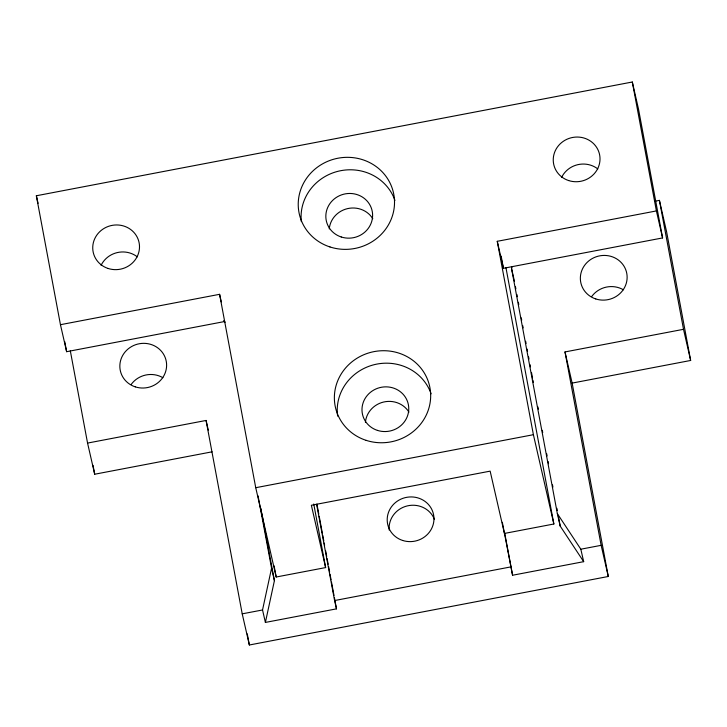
<?xml version="1.0" encoding="UTF-8"?>
<svg xmlns="http://www.w3.org/2000/svg" width="727" height="727" viewBox="0 0 727 727"><rect width="100%" height="100%" fill="white"/><g stroke="black" fill="none" stroke-linecap="round" stroke-linejoin="round"><path stroke-width="1.09" d="M334.411 597.703L336.501 608.853L265.391 622.43L262.538 609.971L271.562 568.187L258.03 495.814M265.391 622.43L274.415 580.646L261.72 512.726M502.33 522.295L512.58 575.239L583.681 561.671L560.199 526.094L557.345 513.635L511.563 268.663L512.199 266.491M224.661 321.525L66.63 351.695L60.45 324.696L36.35 195.763L632.308 82.006L638.488 109.005L662.588 237.929L503.438 268.308L497.259 241.309L656.399 210.93L662.588 237.929M654.972 201.234L659.416 200.379L666.55 231.54L690.65 360.465L572.14 383.093L564.997 351.932L683.516 329.313L690.65 360.465M60.45 324.696L219.59 294.317L221.326 301.878M70.319 350.832L87.558 443.079L206.077 420.451L208.285 430.12M87.558 443.079L94.692 474.231L212.102 451.821M255.74 487.708L533.4 434.701L553.856 524.003L504.42 533.445L490.152 471.141L311.365 505.265L325.632 567.578L276.196 577.011L255.74 487.708L219.59 294.317M206.077 420.451L242.218 613.842L262.538 609.971M557.345 513.635L580.828 549.203L601.147 545.332L608.281 576.484L249.352 644.994L242.218 613.842M316.672 504.629L334.593 600.547L510.672 566.933M223.707 320.534L225.088 322.325M580.828 549.203L583.681 561.671M511.563 268.663L514.416 281.131M334.593 600.547L336.501 608.853M271.562 568.187L274.415 580.646M36.35 195.763L38.086 203.324M659.416 200.379L683.516 329.313M632.308 82.006L656.399 210.93M572.14 383.093L608.281 576.484M564.997 351.932L601.147 545.332M515.461 286.692L515.87 288.919M516.915 294.49L517.333 296.716M518.369 302.287L518.787 304.513M521.286 317.872L521.704 320.098M522.74 325.669L523.158 327.895M525.657 341.254L526.075 343.48M527.111 349.051L527.529 351.277M528.565 356.848L528.983 359.074M530.028 364.636L530.446 366.862M531.482 372.433L532.527 378.004M532.936 380.23L533.354 382.457M537.935 406.947L538.353 409.174M542.306 430.329L542.724 432.556M546.677 453.712L547.095 455.947M548.131 461.509L548.549 463.735M552.502 484.891L552.92 487.117M556.873 508.273L557.291 510.499M558.327 516.07L560.199 526.094M505.91 267.491L553.856 524.003M501.157 256.086L503.438 268.308M497.259 241.309L533.4 434.701M504.656 532.864L512.58 575.239M316.908 504.02L318.78 514.053M319.198 516.288L322.325 533.018M322.743 535.245L323.788 540.824M324.197 543.051L324.615 545.286M325.66 550.857L326.705 556.437M327.123 558.663L328.159 564.243M328.577 566.469L329.622 572.049M330.04 574.285L331.076 579.855M331.494 582.091L334.002 595.468M313.746 504.002L325.632 567.578M274.106 565.86L276.196 577.011M260.884 508.273L261.302 510.499M247.28 633.88L249.352 644.994M93.038 465.344L94.692 474.231M64.758 341.69L66.63 351.695M561.598 177.424A23.446 22.292 -12.9 0 1 597.812 168.937M101.089 265.337A23.446 22.292 -12.9 0 1 137.303 256.84M329.258 228.923A23.446 22.292 -12.9 0 1 347.461 208.64A23.446 22.292 -12.9 0 1 372.797 218.727M365.408 422.314A23.446 22.292 -12.9 0 1 383.611 402.031A23.446 22.292 -12.9 0 1 408.947 412.118M301.341 221.626A48.264 45.901 -12.9 0 1 339.1 171.036A48.264 45.901 -12.9 0 1 394.952 200.425M337.628 416.108A48.264 45.901 -12.9 0 1 374.687 364.563A48.264 45.901 -12.9 0 1 431.102 393.816M591.705 296.543A23.446 22.292 -12.9 0 1 623.421 289.8M131.187 384.447A23.446 22.292 -12.9 0 1 162.912 377.713M389.199 530.056A23.446 22.292 -12.9 0 1 407.384 505.883A23.446 22.292 -12.9 0 1 434.455 519.442M568.668 180.569A23.446 22.292 -12.9 0 0 599.657 154.996A23.446 22.292 -12.9 0 0 561.571 142.61A23.446 22.292 -12.9 0 0 568.668 180.569M108.159 268.481A23.446 22.292 -12.9 0 0 139.148 242.909A23.446 22.292 -12.9 0 0 101.062 230.523A23.446 22.292 -12.9 0 0 108.159 268.481M341.263 236.993A23.446 22.292 -12.9 0 0 372.251 211.412A23.446 22.292 -12.9 0 0 334.166 199.025A23.446 22.292 -12.9 0 0 341.263 236.993M377.413 430.384A23.446 22.292 -12.9 0 0 408.401 404.803A23.446 22.292 -12.9 0 0 370.316 392.416A23.446 22.292 -12.9 0 0 377.413 430.384M329.976 246.953A48.264 45.901 -12.9 0 0 393.78 194.3A48.264 45.901 -12.9 0 0 315.373 168.791A48.264 45.901 -12.9 0 0 329.976 246.953M366.126 440.344A48.264 45.901 -12.9 0 0 429.93 387.691A48.264 45.901 -12.9 0 0 351.514 362.182A48.264 45.901 -12.9 0 0 366.126 440.344M595.776 298.951A23.446 22.292 -12.9 0 0 626.774 273.379A23.446 22.292 -12.9 0 0 588.679 260.993A23.446 22.292 -12.9 0 0 595.776 298.951M135.267 386.864A23.446 22.292 -12.9 0 0 166.256 361.292A23.446 22.292 -12.9 0 0 128.17 348.905A23.446 22.292 -12.9 0 0 135.267 386.864M402.622 540.452A23.446 22.292 -12.9 0 0 433.61 514.88A23.446 22.292 -12.9 0 0 395.524 502.493A23.446 22.292 -12.9 0 0 402.622 540.452"/></g></svg>
